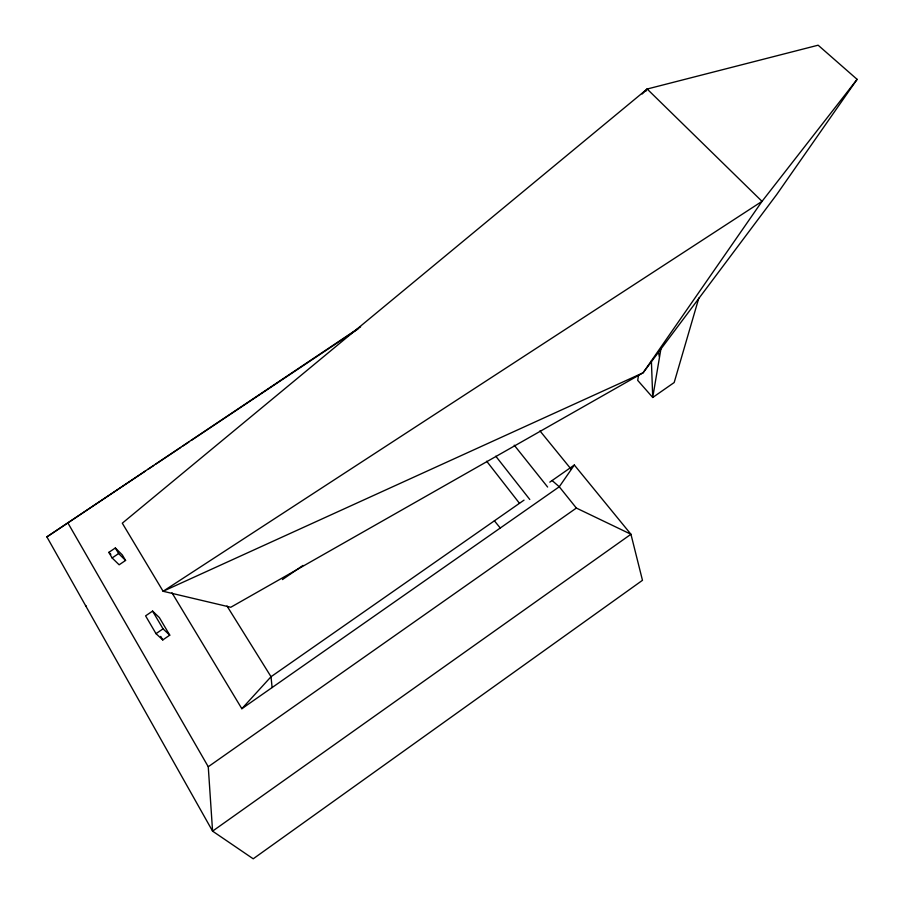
<?xml version="1.0" encoding="UTF-8"?>
<svg xmlns="http://www.w3.org/2000/svg" width="904" height="904" viewBox="0 0 904 904"><rect width="100%" height="100%" fill="white"/><g stroke="black" fill="none" stroke-linecap="round" stroke-linejoin="round"><path stroke-width="1.36" d="M638.586 374.877L637.704 380.381L652.733 397.477L674.181 382.528L698.837 298.026M660.982 348.481L652.733 397.477L651.389 360.877M645.693 91.417L647.162 89.021L818.131 45.2L857.116 79.349L776.649 194.631L643.083 372.798L230.78 607.262L163.104 591.272L122.3 523.19L647.162 89.021L762.027 201.355L643.083 372.798L163.104 591.272L762.027 201.355L857.116 79.349M360.617 326.83L46.884 536.897L212.576 831.138L253.21 858.8L642.473 580.311L630.947 534.253L574.334 465.018L559.271 486.77L241.843 708.713L171.975 592.798M241.843 708.713L271.03 676.723L524.037 500.127M642.156 94.005L647.162 89.021M208.259 766.739L576.368 508.059L630.947 534.253L212.576 831.138L208.259 766.739L67.664 522.546M549.801 482.148L574.334 465.018M282.443 579.577L302.987 565.429M162.799 639.93L169.749 635.162L159.341 617.556L152.573 611.093L145.589 615.861L156.008 633.659L162.799 639.93L160.731 636.405M156.008 633.659L163.036 628.834L169.749 635.162M108.853 552.355L115.339 547.982L122.3 554.909L125.577 560.446L119.147 564.797L112.13 557.949L108.853 552.355L110.853 554.333M112.13 557.949L118.627 553.564L125.577 560.446M46.884 536.897L145.476 471.029M147.827 469.458L153.691 465.537M156.042 463.967L180.687 447.503M183.037 445.932L188.902 442.011M191.252 440.44L357.916 329.079M552.107 480.532L559.271 486.77L576.368 508.059M85.541 605.533L86.456 606.335M494.386 520.828L500.285 528.015M539.959 430.903L571.079 469.119M514.218 445.175L547.621 487.041M495.787 456.204L529.789 499.494M486.668 461.221L519.484 503.313M227.006 606.019L271.03 676.723L272.093 687.56M115.339 547.982L118.627 553.564M152.573 611.093L163.036 628.834M658.553 352.662L659.378 356.786"/></g></svg>
